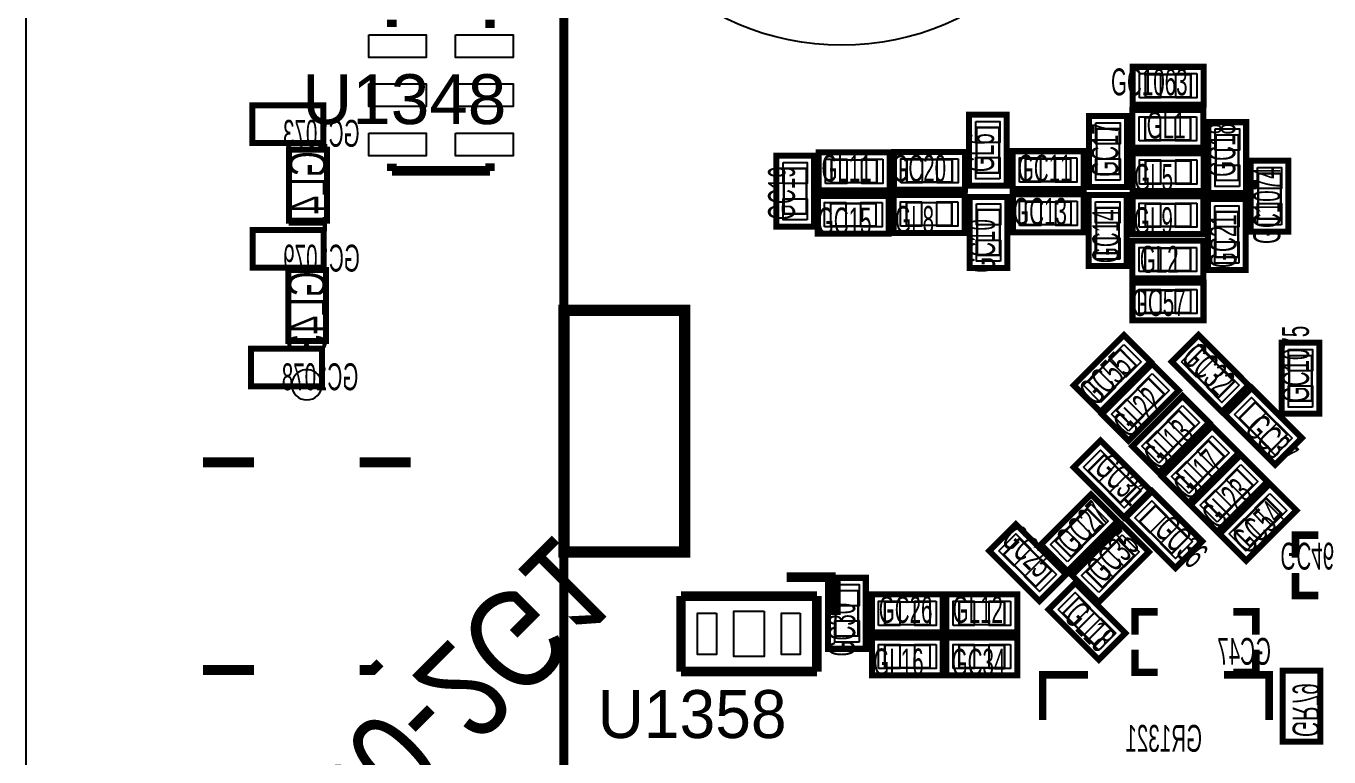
# Model space of a CAD drawing. Extents: x -3.1 to 73.5, y -0.1 to 42.
# Drawn here: x 0 to 17.25, y 7.68 to 17.35 of the extents above; entities that cross this region are included whole.
import ezdxf

# ---------------------------------------------------------------- set-up
doc = ezdxf.new("R2010")
doc.units = 0
for name, color, linetype in [('BG_OUTLINE', 7, 'CONTINUOUS'), ('PG_ASSEMBLY_TOP', 111, 'CONTINUOUS'), ('PG_SILKSCREEN_BOTTOM', 140, 'CONTINUOUS'), ('PG_SILKSCREEN_TOP', 254, 'CONTINUOUS'), ('PIN_TOP', 141, 'CONTINUOUS'), ('RD_SILKSCREEN_BOTTOM', 80, 'CONTINUOUS'), ('RD_SILKSCREEN_TOP', 230, 'CONTINUOUS')]:
    doc.layers.add(name, color=color, linetype=linetype)

msp = doc.modelspace()

# ---------------------------------------------------------------- linework, layer by layer
at = {"layer": 'BG_OUTLINE'}
msp.add_lwpolyline([(8.1534, 41.9989), (65.78854, 41.9989, -0.414214), (73.40854, 34.3789), (73.40854, 7.62, -0.414214), (65.78854, 0), (7.62, 0, -0.414214), (0, 7.62), (0, 34.3789, -0.414214), (7.62, 41.9989), (8.1534, 41.9989)], format="xyb", dxfattribs=at)
msp.add_lwpolyline([(8.1534, 41.9989), (65.78854, 41.9989, -0.414214), (73.40854, 34.3789), (73.40854, 7.62, -0.414214), (65.78854, 0), (7.62, 0, -0.414214), (0, 7.62), (0, 34.3789, -0.414214), (7.62, 41.9989)], format="xyb", close=True, dxfattribs=at)
msp.add_lwpolyline([(8.1534, 41.9989), (65.78854, 41.9989, -0.414214), (73.40854, 34.3789), (73.40854, 7.62, -0.414214), (65.78854, 0), (7.62, 0, -0.414214), (0, 7.62), (0, 34.3789, -0.414214), (7.62, 41.9989)], format="xyb", close=True, dxfattribs=at)
msp.add_lwpolyline([(8.1534, 41.9989), (65.78854, 41.9989, -0.414214), (73.40854, 34.3789), (73.40854, 7.62, -0.414214), (65.78854, 0), (7.62, 0, -0.414214), (0, 7.62), (0, 34.3789, -0.414214), (7.62, 41.9989)], format="xyb", close=True, dxfattribs=at)
at = {"layer": 'PG_ASSEMBLY_TOP'}
for points, const_width in [([(14.825701, 16.413328), (15.425699, 16.413328), (15.425699, 16.713352), (14.825701, 16.713352), (14.825701, 16.413328)], 0.029997), ([(15.420619, 16.141852), (14.820621, 16.141852), (14.820621, 15.841828), (15.420619, 15.841828), (15.420619, 16.141852)], 0.029997), ([(12.887909, 15.411374), (12.887909, 16.011373), (12.587884, 16.011373), (12.587884, 15.411374), (12.887909, 15.411374)], 0.029997), ([(14.178128, 15.993821), (14.178128, 15.393822), (14.478152, 15.393822), (14.478152, 15.993821), (14.178128, 15.993821)], 0.029997), ([(15.758008, 15.910839), (15.758008, 15.310841), (16.058032, 15.310841), (16.058032, 15.910839), (15.758008, 15.910839)], 0.029997), ([(10.668, 15.280081), (11.267999, 15.280081), (11.267999, 15.580106), (10.668, 15.580106), (10.668, 15.280081)], 0.029997), ([(12.265711, 15.585669), (11.665712, 15.585669), (11.665712, 15.285644), (12.265711, 15.285644), (12.265711, 15.585669)], 0.029997), ([(13.83444, 15.596921), (13.234441, 15.596921), (13.234441, 15.296896), (13.83444, 15.296896), (13.83444, 15.596921)], 0.029997), ([(14.825701, 15.270328), (15.425699, 15.270328), (15.425699, 15.570352), (14.825701, 15.570352), (14.825701, 15.270328)], 0.029997), ([(10.035616, 15.468041), (10.035616, 14.868042), (10.335641, 14.868042), (10.335641, 15.468041), (10.035616, 15.468041)], 0.029997), ([(16.316808, 15.402839), (16.316808, 14.802841), (16.616832, 14.802841), (16.616832, 15.402839), (16.316808, 15.402839)], 0.029997), ([(11.255578, 15.005279), (10.655579, 15.005279), (10.655579, 14.705254), (11.255578, 14.705254), (11.255578, 15.005279)], 0.029997), ([(11.660327, 14.715134), (12.260326, 14.715134), (12.260326, 15.015159), (11.660327, 15.015159), (11.660327, 14.715134)], 0.029997), ([(13.838072, 15.024202), (13.238074, 15.024202), (13.238074, 14.724177), (13.838072, 14.724177), (13.838072, 15.024202)], 0.029997), ([(14.823161, 14.698828), (15.423159, 14.698828), (15.423159, 14.998852), (14.823161, 14.998852), (14.823161, 14.698828)], 0.029997), ([(12.595758, 14.919782), (12.595758, 14.319783), (12.895783, 14.319783), (12.895783, 14.919782), (12.595758, 14.919782)], 0.029997), ([(14.174089, 14.946071), (14.174089, 14.346072), (14.474114, 14.346072), (14.474114, 14.946071), (14.174089, 14.946071)], 0.029997), ([(15.752928, 14.894839), (15.752928, 14.294841), (16.052952, 14.294841), (16.052952, 14.894839), (15.752928, 14.894839)], 0.029997), ([(15.422169, 14.412671), (14.82217, 14.412671), (14.82217, 14.112646), (15.422169, 14.112646), (15.422169, 14.412671)], 0.029997), ([(14.823161, 13.555828), (15.423159, 13.555828), (15.423159, 13.855852), (14.823161, 13.855852), (14.823161, 13.555828)], 0.029997), ([(14.277975, 12.435129), (14.702231, 12.859385), (14.490065, 13.071551), (14.065809, 12.647295), (14.277975, 12.435129)], 0.029997), ([(15.363749, 12.859385), (15.788005, 12.435129), (16.000171, 12.647295), (15.575915, 13.071551), (15.363749, 12.859385)], 0.029997), ([(16.728288, 12.989839), (16.728288, 12.389841), (17.028312, 12.389841), (17.028312, 12.989839), (16.728288, 12.989839)], 0.029997), ([(14.651355, 12.054129), (15.075611, 12.478385), (14.863445, 12.690551), (14.439189, 12.266295), (14.651355, 12.054129)], 0.029997), ([(15.05331, 11.628831), (15.477566, 12.053087), (15.2654, 12.265254), (14.841144, 11.840997), (15.05331, 11.628831)], 0.029997), ([(16.067329, 12.160885), (16.491585, 11.736629), (16.703751, 11.948795), (16.279495, 12.373051), (16.067329, 12.160885)], 0.029997), ([(15.446375, 11.228629), (15.870631, 11.652885), (15.658465, 11.865051), (15.234209, 11.440795), (15.446375, 11.228629)], 0.029997), ([(14.066571, 11.463198), (14.490827, 11.038942), (14.702993, 11.251108), (14.278737, 11.675364), (14.066571, 11.463198)], 0.029997), ([(15.824835, 10.847629), (16.249091, 11.271885), (16.036925, 11.484051), (15.612669, 11.059795), (15.824835, 10.847629)], 0.029997), ([(16.208375, 10.466629), (16.632631, 10.890885), (16.420465, 11.103051), (15.996209, 10.678795), (16.208375, 10.466629)], 0.029997), ([(14.054049, 10.961802), (13.629792, 10.537546), (13.841959, 10.325379), (14.266215, 10.749636), (14.054049, 10.961802)], 0.029997), ([(14.747392, 10.792587), (15.171649, 10.368331), (15.383815, 10.580497), (14.959559, 11.004753), (14.747392, 10.792587)], 0.029997), ([(12.945974, 10.355326), (13.37023, 9.93107), (13.582396, 10.143236), (13.15814, 10.567492), (12.945974, 10.355326)], 0.029997), ([(14.467002, 10.554614), (14.042746, 10.130358), (14.254912, 9.918192), (14.679168, 10.342448), (14.467002, 10.554614)], 0.029997), ([(8.673262, 9.806559), (10.473258, 9.806559)], 0.127), ([(8.673262, 8.806561), (8.673262, 9.806559)], 0.127), ([(10.473258, 9.806559), (10.473258, 8.806561)], 0.127), ([(11.021212, 9.278341), (11.021212, 9.878339), (10.721188, 9.878339), (10.721188, 9.278341), (11.021212, 9.278341)], 0.029997), ([(11.971299, 9.728352), (11.371301, 9.728352), (11.371301, 9.428328), (11.971299, 9.428328), (11.971299, 9.728352)], 0.029997), ([(12.356821, 9.428328), (12.956819, 9.428328), (12.956819, 9.728352), (12.356821, 9.728352), (12.356821, 9.428328)], 0.029997), ([(14.368958, 9.366047), (13.944702, 9.790303), (13.732535, 9.578137), (14.156792, 9.153881), (14.368958, 9.366047)], 0.029997), ([(11.371301, 8.856828), (11.971299, 8.856828), (11.971299, 9.156852), (11.371301, 9.156852), (11.371301, 8.856828)], 0.029997), ([(12.956819, 9.156852), (12.356821, 9.156852), (12.356821, 8.856828), (12.956819, 8.856828), (12.956819, 9.156852)], 0.029997), ([(10.473258, 8.806561), (8.673262, 8.806561)], 0.127)]:
    msp.add_lwpolyline(points, dxfattribs=dict(at, const_width=const_width))
at = {"layer": 'PG_SILKSCREEN_BOTTOM'}
for points, const_width in [([(57.303594, 37.249557), (7.123608, 37.249557), (7.123608, 3.969563), (57.563588, 3.969563), (57.563588, 8.909558), (60.5536, 8.909558), (60.5536, 32.439559), (57.303594, 32.439559), (57.303594, 37.249557)], 0.11999), ([(2.997098, 16.305352), (3.937102, 16.305352), (3.937102, 15.805328), (2.997098, 15.805328), (2.997098, 16.305352), (3.277108, 16.305352)], 0.08001), ([(2.997098, 16.215335), (2.997098, 16.305352), (3.087091, 16.305352)], 0.08001), ([(3.847109, 16.305352), (3.937102, 16.305352), (3.937102, 16.215335)], 0.08001), ([(3.087091, 15.805328), (2.997098, 15.805328), (2.997098, 15.895345)], 0.08001), ([(3.937102, 15.895345), (3.937102, 15.805328), (3.847109, 15.805328)], 0.08001), ([(3.483839, 14.775612), (3.483839, 15.71559), (3.983863, 15.71559), (3.983863, 14.775612), (3.483839, 14.775612), (3.483839, 15.055621)], 0.08001), ([(3.483839, 15.625623), (3.483839, 15.71559), (3.573856, 15.71559)], 0.08001), ([(3.893845, 15.71559), (3.983863, 15.71559), (3.983863, 15.625623)], 0.08001), ([(3.573856, 14.775612), (3.483839, 14.775612), (3.483839, 14.865604)], 0.08001), ([(3.983863, 14.865604), (3.983863, 14.775612), (3.893845, 14.775612)], 0.08001), ([(3.000096, 14.653158), (3.940099, 14.653158), (3.940099, 14.153134), (3.000096, 14.153134), (3.000096, 14.653158), (3.280105, 14.653158)], 0.08001), ([(3.000096, 14.563141), (3.000096, 14.653158), (3.090088, 14.653158)], 0.08001), ([(3.850107, 14.653158), (3.940099, 14.653158), (3.940099, 14.563141)], 0.08001), ([(3.090088, 14.153134), (3.000096, 14.153134), (3.000096, 14.243152)], 0.08001), ([(3.473399, 13.185419), (3.473399, 14.125423), (3.973424, 14.125423), (3.973424, 13.185419), (3.473399, 13.185419), (3.473399, 13.465429)], 0.08001), ([(3.473399, 14.03543), (3.473399, 14.125423), (3.563417, 14.125423)], 0.08001), ([(3.940099, 14.243152), (3.940099, 14.153134), (3.850107, 14.153134)], 0.08001), ([(3.883406, 14.125423), (3.973424, 14.125423), (3.973424, 14.03543)], 0.08001), ([(8.722258, 13.491337), (8.722258, 10.391343), (7.122262, 10.391343), (7.122262, 13.591337), (8.722258, 13.591337), (8.722258, 13.491337)], 0.150012), ([(3.563417, 13.185419), (3.473399, 13.185419), (3.473399, 13.275412)], 0.08001), ([(3.973424, 13.275412), (3.973424, 13.185419), (3.883406, 13.185419)], 0.08001), ([(2.980309, 13.082321), (3.920312, 13.082321), (3.920312, 12.582296), (2.980309, 12.582296), (2.980309, 13.082321), (3.260319, 13.082321)], 0.08001), ([(2.980309, 12.992303), (2.980309, 13.082321), (3.070301, 13.082321)], 0.08001), ([(3.83032, 13.082321), (3.920312, 13.082321), (3.920312, 12.992303)], 0.08001), ([(3.070301, 12.582296), (2.980309, 12.582296), (2.980309, 12.672314)], 0.08001), ([(3.920312, 12.672314), (3.920312, 12.582296), (3.83032, 12.582296)], 0.08001), ([(3.018561, 11.578082), (2.343658, 11.578082)], 0.129997), ([(5.093462, 11.578082), (4.418559, 11.578082)], 0.129997), ([(16.812362, 10.31334), (16.812362, 10.613339), (17.112361, 10.613339)], 0.1), ([(17.112361, 9.813341), (16.812362, 9.813341), (16.812362, 10.11334)], 0.1), ([(14.986381, 9.597339), (14.686382, 9.597339), (14.686382, 9.29734)], 0.1), ([(15.986379, 9.597339), (16.286378, 9.597339), (16.286378, 9.29734)], 0.1), ([(14.686382, 9.09734), (14.686382, 8.797341), (14.986381, 8.797341)], 0.1), ([(16.286378, 9.09734), (16.286378, 8.797341), (15.986379, 8.797341)], 0.1), ([(4.418559, 8.828278), (4.593565, 8.828278), (4.688561, 8.923274)], 0.129997), ([(2.343658, 8.828278), (3.018561, 8.828278)], 0.129997), ([(14.063142, 8.763838), (13.463143, 8.763838), (13.463143, 8.163839)], 0.1), ([(15.863138, 8.763838), (16.463137, 8.763838), (16.463137, 8.163839)], 0.1), ([(16.641547, 7.877632), (16.641547, 8.817635), (17.141571, 8.817635), (17.141571, 7.877632), (16.641547, 7.877632), (16.641547, 8.157642)], 0.08001), ([(16.641547, 8.727643), (16.641547, 8.817635), (16.731564, 8.817635)], 0.08001), ([(17.051553, 8.817635), (17.141571, 8.817635), (17.141571, 8.727643)], 0.08001), ([(16.731564, 7.877632), (16.641547, 7.877632), (16.641547, 7.967624)], 0.08001), ([(17.141571, 7.967624), (17.141571, 7.877632), (17.051553, 7.877632)], 0.08001)]:
    msp.add_lwpolyline(points, dxfattribs=dict(at, const_width=const_width))
msp.add_lwpolyline([(3.918458, 12.603175, 1), (3.518662, 12.603185, 1)], format="xyb", close=True, dxfattribs=at)
at = {"layer": 'PG_SILKSCREEN_TOP'}
for points, const_width in [([(4.84411, 17.436338), (4.84411, 17.342739)], 0.127), ([(6.144031, 17.325721), (6.144031, 17.436338)], 0.127), ([(15.595702, 16.813352), (14.655698, 16.813352), (14.655698, 16.313328), (15.595702, 16.313328), (15.595702, 16.813352), (15.315692, 16.813352)], 0.08001), ([(14.745691, 16.813352), (14.655698, 16.813352), (14.655698, 16.723335)], 0.08001), ([(15.595702, 16.723335), (15.595702, 16.813352), (15.505709, 16.813352)], 0.08001), ([(14.655698, 16.403345), (14.655698, 16.313328), (14.745691, 16.313328)], 0.08001), ([(15.505709, 16.313328), (15.595702, 16.313328), (15.595702, 16.403345)], 0.08001), ([(12.487885, 16.181375), (12.487885, 15.241372), (12.987909, 15.241372), (12.987909, 16.181375), (12.487885, 16.181375), (12.487885, 15.901365)], 0.08001), ([(12.577902, 16.181375), (12.487885, 16.181375), (12.487885, 16.091383)], 0.08001), ([(12.987909, 16.091383), (12.987909, 16.181375), (12.897891, 16.181375)], 0.08001), ([(14.650618, 15.741828), (15.590622, 15.741828), (15.590622, 16.241852), (14.650618, 16.241852), (14.650618, 15.741828), (14.930628, 15.741828)], 0.08001), ([(14.740611, 16.241852), (14.650618, 16.241852), (14.650618, 16.151835)], 0.08001), ([(15.590622, 16.151835), (15.590622, 16.241852), (15.500629, 16.241852)], 0.08001), ([(14.578152, 15.22382), (14.578152, 16.163823), (14.078128, 16.163823), (14.078128, 15.22382), (14.578152, 15.22382), (14.578152, 15.50383)], 0.08001), ([(14.168145, 16.163823), (14.078128, 16.163823), (14.078128, 16.073831)], 0.08001), ([(14.578152, 16.073831), (14.578152, 16.163823), (14.488135, 16.163823)], 0.08001), ([(16.158032, 15.140838), (16.158032, 16.080842), (15.658008, 16.080842), (15.658008, 15.140838), (16.158032, 15.140838), (16.158032, 15.420848)], 0.08001), ([(15.748025, 16.080842), (15.658008, 16.080842), (15.658008, 15.990849)], 0.08001), ([(16.158032, 15.990849), (16.158032, 16.080842), (16.068015, 16.080842)], 0.08001), ([(11.438001, 15.680106), (10.497998, 15.680106), (10.497998, 15.180081), (11.438001, 15.180081), (11.438001, 15.680106), (11.157991, 15.680106)], 0.08001), ([(10.58799, 15.680106), (10.497998, 15.680106), (10.497998, 15.590088)], 0.08001), ([(11.438001, 15.590088), (11.438001, 15.680106), (11.348009, 15.680106)], 0.08001), ([(11.49571, 15.185644), (12.435713, 15.185644), (12.435713, 15.685668), (11.49571, 15.685668), (11.49571, 15.185644), (11.775719, 15.185644)], 0.08001), ([(11.585702, 15.685668), (11.49571, 15.685668), (11.49571, 15.595651)], 0.08001), ([(12.435713, 15.595651), (12.435713, 15.685668), (12.345721, 15.685668)], 0.08001), ([(13.064439, 15.196896), (14.004442, 15.196896), (14.004442, 15.696921), (13.064439, 15.696921), (13.064439, 15.196896), (13.344449, 15.196896)], 0.08001), ([(13.154431, 15.696921), (13.064439, 15.696921), (13.064439, 15.606903)], 0.08001), ([(14.004442, 15.606903), (14.004442, 15.696921), (13.91445, 15.696921)], 0.08001), ([(14.650618, 15.831845), (14.650618, 15.741828), (14.740611, 15.741828)], 0.08001), ([(15.595702, 15.670352), (14.655698, 15.670352), (14.655698, 15.170328), (15.595702, 15.170328), (15.595702, 15.670352), (15.315692, 15.670352)], 0.08001), ([(14.745691, 15.670352), (14.655698, 15.670352), (14.655698, 15.580335)], 0.08001), ([(15.500629, 15.741828), (15.590622, 15.741828), (15.590622, 15.831845)], 0.08001), ([(15.595702, 15.580335), (15.595702, 15.670352), (15.505709, 15.670352)], 0.08001), ([(4.84411, 15.436342), (4.84411, 15.531135)], 0.127), ([(6.144031, 15.534538), (6.144031, 15.436342)], 0.127), ([(10.435641, 14.69804), (10.435641, 15.638043), (9.935616, 15.638043), (9.935616, 14.69804), (10.435641, 14.69804), (10.435641, 14.97805)], 0.08001), ([(10.025634, 15.638043), (9.935616, 15.638043), (9.935616, 15.548051)], 0.08001), ([(10.435641, 15.548051), (10.435641, 15.638043), (10.345623, 15.638043)], 0.08001), ([(16.716832, 14.632838), (16.716832, 15.572842), (16.216808, 15.572842), (16.216808, 14.632838), (16.716832, 14.632838), (16.716832, 14.912848)], 0.08001), ([(16.306825, 15.572842), (16.216808, 15.572842), (16.216808, 15.482849)], 0.08001), ([(16.716832, 15.482849), (16.716832, 15.572842), (16.626815, 15.572842)], 0.08001), ([(6.144031, 15.436342), (4.84411, 15.436342)], 0.127), ([(12.487885, 15.331364), (12.487885, 15.241372), (12.577902, 15.241372)], 0.08001), ([(12.897891, 15.241372), (12.987909, 15.241372), (12.987909, 15.331364)], 0.08001), ([(10.497998, 15.270099), (10.497998, 15.180081), (10.58799, 15.180081)], 0.08001), ([(11.348009, 15.180081), (11.438001, 15.180081), (11.438001, 15.270099)], 0.08001), ([(11.49571, 15.275662), (11.49571, 15.185644), (11.585702, 15.185644)], 0.08001), ([(12.345721, 15.185644), (12.435713, 15.185644), (12.435713, 15.275662)], 0.08001), ([(13.064439, 15.286914), (13.064439, 15.196896), (13.154431, 15.196896)], 0.08001), ([(13.91445, 15.196896), (14.004442, 15.196896), (14.004442, 15.286914)], 0.08001), ([(14.078128, 15.313812), (14.078128, 15.22382), (14.168145, 15.22382)], 0.08001), ([(14.488135, 15.22382), (14.578152, 15.22382), (14.578152, 15.313812)], 0.08001), ([(14.655698, 15.260345), (14.655698, 15.170328), (14.745691, 15.170328)], 0.08001), ([(15.505709, 15.170328), (15.595702, 15.170328), (15.595702, 15.260345)], 0.08001), ([(15.658008, 15.230831), (15.658008, 15.140838), (15.748025, 15.140838)], 0.08001), ([(16.068015, 15.140838), (16.158032, 15.140838), (16.158032, 15.230831)], 0.08001), ([(10.485577, 14.605254), (11.42558, 14.605254), (11.42558, 15.105278), (10.485577, 15.105278), (10.485577, 14.605254), (10.765587, 14.605254)], 0.08001), ([(10.575569, 15.105278), (10.485577, 15.105278), (10.485577, 15.015261)], 0.08001), ([(11.42558, 15.015261), (11.42558, 15.105278), (11.335588, 15.105278)], 0.08001), ([(12.430328, 15.115159), (11.490325, 15.115159), (11.490325, 14.615135), (12.430328, 14.615135), (12.430328, 15.115159), (12.150319, 15.115159)], 0.08001), ([(11.580317, 15.115159), (11.490325, 15.115159), (11.490325, 15.025141)], 0.08001), ([(12.430328, 15.025141), (12.430328, 15.115159), (12.340336, 15.115159)], 0.08001), ([(12.995783, 14.149781), (12.995783, 15.089784), (12.495759, 15.089784), (12.495759, 14.149781), (12.995783, 14.149781), (12.995783, 14.429791)], 0.08001), ([(12.585776, 15.089784), (12.495759, 15.089784), (12.495759, 14.999792)], 0.08001), ([(12.995783, 14.999792), (12.995783, 15.089784), (12.905765, 15.089784)], 0.08001), ([(13.068071, 14.624177), (14.008075, 14.624177), (14.008075, 15.124201), (13.068071, 15.124201), (13.068071, 14.624177), (13.348081, 14.624177)], 0.08001), ([(13.158064, 15.124201), (13.068071, 15.124201), (13.068071, 15.034184)], 0.08001), ([(14.008075, 15.034184), (14.008075, 15.124201), (13.918082, 15.124201)], 0.08001), ([(14.574114, 14.17607), (14.574114, 15.116073), (14.074089, 15.116073), (14.074089, 14.17607), (14.574114, 14.17607), (14.574114, 14.45608)], 0.08001), ([(14.164107, 15.116073), (14.074089, 15.116073), (14.074089, 15.026081)], 0.08001), ([(14.574114, 15.026081), (14.574114, 15.116073), (14.484096, 15.116073)], 0.08001), ([(15.593162, 15.098852), (14.653158, 15.098852), (14.653158, 14.598828), (15.593162, 14.598828), (15.593162, 15.098852), (15.313152, 15.098852)], 0.08001), ([(14.743151, 15.098852), (14.653158, 15.098852), (14.653158, 15.008835)], 0.08001), ([(15.593162, 15.008835), (15.593162, 15.098852), (15.503169, 15.098852)], 0.08001), ([(16.152952, 14.124838), (16.152952, 15.064842), (15.652928, 15.064842), (15.652928, 14.124838), (16.152952, 14.124838), (16.152952, 14.404848)], 0.08001), ([(15.742945, 15.064842), (15.652928, 15.064842), (15.652928, 14.974849)], 0.08001), ([(16.152952, 14.974849), (16.152952, 15.064842), (16.062935, 15.064842)], 0.08001), ([(9.935616, 14.788032), (9.935616, 14.69804), (10.025634, 14.69804)], 0.08001), ([(10.345623, 14.69804), (10.435641, 14.69804), (10.435641, 14.788032)], 0.08001), ([(10.485577, 14.695272), (10.485577, 14.605254), (10.575569, 14.605254)], 0.08001), ([(11.335588, 14.605254), (11.42558, 14.605254), (11.42558, 14.695272)], 0.08001), ([(11.490325, 14.705152), (11.490325, 14.615135), (11.580317, 14.615135)], 0.08001), ([(12.340336, 14.615135), (12.430328, 14.615135), (12.430328, 14.705152)], 0.08001), ([(13.068071, 14.714195), (13.068071, 14.624177), (13.158064, 14.624177)], 0.08001), ([(13.918082, 14.624177), (14.008075, 14.624177), (14.008075, 14.714195)], 0.08001), ([(14.653158, 14.688845), (14.653158, 14.598828), (14.743151, 14.598828)], 0.08001), ([(15.503169, 14.598828), (15.593162, 14.598828), (15.593162, 14.688845)], 0.08001), ([(16.216808, 14.722831), (16.216808, 14.632838), (16.306825, 14.632838)], 0.08001), ([(16.626815, 14.632838), (16.716832, 14.632838), (16.716832, 14.722831)], 0.08001), ([(14.652168, 14.012647), (15.592171, 14.012647), (15.592171, 14.512671), (14.652168, 14.512671), (14.652168, 14.012647), (14.932177, 14.012647)], 0.08001), ([(14.74216, 14.512671), (14.652168, 14.512671), (14.652168, 14.422653)], 0.08001), ([(15.592171, 14.422653), (15.592171, 14.512671), (15.502179, 14.512671)], 0.08001), ([(12.495759, 14.239773), (12.495759, 14.149781), (12.585776, 14.149781)], 0.08001), ([(12.905765, 14.149781), (12.995783, 14.149781), (12.995783, 14.239773)], 0.08001), ([(14.074089, 14.266062), (14.074089, 14.17607), (14.164107, 14.17607)], 0.08001), ([(14.484096, 14.17607), (14.574114, 14.17607), (14.574114, 14.266062)], 0.08001), ([(15.652928, 14.214831), (15.652928, 14.124838), (15.742945, 14.124838)], 0.08001), ([(16.062935, 14.124838), (16.152952, 14.124838), (16.152952, 14.214831)], 0.08001), ([(14.652168, 14.102664), (14.652168, 14.012647), (14.74216, 14.012647)], 0.08001), ([(15.593162, 13.955852), (14.653158, 13.955852), (14.653158, 13.455828), (15.593162, 13.455828), (15.593162, 13.955852), (15.313152, 13.955852)], 0.08001), ([(14.743151, 13.955852), (14.653158, 13.955852), (14.653158, 13.865835)], 0.08001), ([(15.502179, 14.012647), (15.592171, 14.012647), (15.592171, 14.102664)], 0.08001), ([(15.593162, 13.865835), (15.593162, 13.955852), (15.503169, 13.955852)], 0.08001), ([(14.653158, 13.545845), (14.653158, 13.455828), (14.743151, 13.455828)], 0.08001), ([(15.503169, 13.455828), (15.593162, 13.455828), (15.593162, 13.545845)], 0.08001), ([(14.53957, 13.262458), (13.874902, 12.59779), (14.22847, 12.244222), (14.893138, 12.90889), (14.53957, 13.262458), (14.341577, 13.064465)], 0.08001), ([(14.603222, 13.198805), (14.53957, 13.262458), (14.475943, 13.198831)], 0.08001), ([(16.191078, 12.59779), (15.52641, 13.262458), (15.172842, 12.90889), (15.83751, 12.244222), (16.191078, 12.59779), (15.993085, 12.795783)], 0.08001), ([(15.590037, 13.198831), (15.52641, 13.262458), (15.462758, 13.198805)], 0.08001), ([(17.128312, 12.219838), (17.128312, 13.159842), (16.628288, 13.159842), (16.628288, 12.219838), (17.128312, 12.219838), (17.128312, 12.499848)], 0.08001), ([(16.718305, 13.159842), (16.628288, 13.159842), (16.628288, 13.069849)], 0.08001), ([(17.128312, 13.069849), (17.128312, 13.159842), (17.038295, 13.159842)], 0.08001), ([(14.829511, 12.845263), (14.893138, 12.90889), (14.829485, 12.972542)], 0.08001), ([(15.236495, 12.972542), (15.172842, 12.90889), (15.236469, 12.845263)], 0.08001), ([(14.91295, 12.881458), (14.248282, 12.21679), (14.60185, 11.863222), (15.266518, 12.52789), (14.91295, 12.881458), (14.714957, 12.683465)], 0.08001), ([(14.976602, 12.817805), (14.91295, 12.881458), (14.849323, 12.817831)], 0.08001), ([(13.938529, 12.661417), (13.874902, 12.59779), (13.938555, 12.534138)], 0.08001), ([(15.202891, 12.464263), (15.266518, 12.52789), (15.202865, 12.591542)], 0.08001), ([(16.894658, 11.89929), (16.22999, 12.563958), (15.876422, 12.21039), (16.54109, 11.545722), (16.894658, 11.89929), (16.696665, 12.097283)], 0.08001), ([(16.127425, 12.534138), (16.191078, 12.59779), (16.127451, 12.661417)], 0.08001), ([(16.293617, 12.500331), (16.22999, 12.563958), (16.166338, 12.500305)], 0.08001), ([(15.314905, 12.45616), (14.650237, 11.791493), (15.003805, 11.437925), (15.668473, 12.102592), (15.314905, 12.45616), (15.116912, 12.258167)], 0.08001), ([(15.378557, 12.392508), (15.314905, 12.45616), (15.251278, 12.392533)], 0.08001), ([(14.164818, 12.307875), (14.22847, 12.244222), (14.292097, 12.307849)], 0.08001), ([(14.311909, 12.280417), (14.248282, 12.21679), (14.311935, 12.153138)], 0.08001), ([(15.773883, 12.307849), (15.83751, 12.244222), (15.901162, 12.307875)], 0.08001), ([(15.940075, 12.274042), (15.876422, 12.21039), (15.940049, 12.146763)], 0.08001), ([(16.628288, 12.309831), (16.628288, 12.219838), (16.718305, 12.219838)], 0.08001), ([(17.038295, 12.219838), (17.128312, 12.219838), (17.128312, 12.309831)], 0.08001), ([(15.70797, 12.055958), (15.043302, 11.39129), (15.39687, 11.037722), (16.061538, 11.70239), (15.70797, 12.055958), (15.509977, 11.857965)], 0.08001), ([(15.604846, 12.038965), (15.668473, 12.102592), (15.60482, 12.166244)], 0.08001), ([(15.771622, 11.992305), (15.70797, 12.055958), (15.644343, 11.992331)], 0.08001), ([(14.8939, 11.201603), (14.229232, 11.86627), (13.875664, 11.512702), (14.540332, 10.848035), (14.8939, 11.201603), (14.695907, 11.399596)], 0.08001), ([(14.292859, 11.802643), (14.229232, 11.86627), (14.16558, 11.802618)], 0.08001), ([(14.538198, 11.926875), (14.60185, 11.863222), (14.665477, 11.926849)], 0.08001), ([(16.831005, 11.835638), (16.894658, 11.89929), (16.831031, 11.962917)], 0.08001), ([(14.713864, 11.85512), (14.650237, 11.791493), (14.71389, 11.72784)], 0.08001), ([(15.997911, 11.638763), (16.061538, 11.70239), (15.997885, 11.766042)], 0.08001), ([(13.939317, 11.576355), (13.875664, 11.512702), (13.939291, 11.449075)], 0.08001), ([(16.08643, 11.674958), (15.421762, 11.01029), (15.77533, 10.656722), (16.439998, 11.32139), (16.08643, 11.674958), (15.888437, 11.476965)], 0.08001), ([(16.150082, 11.611305), (16.08643, 11.674958), (16.022803, 11.611331)], 0.08001), ([(16.477463, 11.609349), (16.54109, 11.545722), (16.604742, 11.609375)], 0.08001), ([(14.940153, 11.501577), (15.003805, 11.437925), (15.067432, 11.501552)], 0.08001), ([(15.106929, 11.454917), (15.043302, 11.39129), (15.106955, 11.327638)], 0.08001), ([(16.376371, 11.257763), (16.439998, 11.32139), (16.376345, 11.385042)], 0.08001), ([(15.574721, 10.530992), (14.910054, 11.19566), (14.556486, 10.842092), (15.221153, 10.177424), (15.574721, 10.530992), (15.376728, 10.728985)], 0.08001), ([(14.830247, 11.137951), (14.8939, 11.201603), (14.830273, 11.26523)], 0.08001), ([(14.973681, 11.132033), (14.910054, 11.19566), (14.846402, 11.132007)], 0.08001), ([(16.46997, 11.293958), (15.805302, 10.62929), (16.15887, 10.275722), (16.823538, 10.94039), (16.46997, 11.293958), (16.271977, 11.095965)], 0.08001), ([(16.533622, 11.230305), (16.46997, 11.293958), (16.406343, 11.230331)], 0.08001), ([(13.792454, 10.134473), (14.457121, 10.79914), (14.103553, 11.152708), (13.438886, 10.488041), (13.792454, 10.134473), (13.990447, 10.332466)], 0.08001), ([(14.167206, 11.089056), (14.103553, 11.152708), (14.039926, 11.089081)], 0.08001), ([(15.333218, 11.101375), (15.39687, 11.037722), (15.460497, 11.101349)], 0.08001), ([(15.485389, 11.073917), (15.421762, 11.01029), (15.485415, 10.946638)], 0.08001), ([(16.759911, 10.876763), (16.823538, 10.94039), (16.759885, 11.004042)], 0.08001), ([(14.393494, 10.735513), (14.457121, 10.79914), (14.393469, 10.862793)], 0.08001), ([(14.476705, 10.911662), (14.540332, 10.848035), (14.603984, 10.911688)], 0.08001), ([(14.620138, 10.905744), (14.556486, 10.842092), (14.620113, 10.778465)], 0.08001), ([(13.773302, 10.093731), (13.108635, 10.758399), (12.755067, 10.404831), (13.419734, 9.740163), (13.773302, 10.093731), (13.575309, 10.291724)], 0.08001), ([(13.172262, 10.694772), (13.108635, 10.758399), (13.044983, 10.694746)], 0.08001), ([(14.205407, 9.727286), (14.870074, 10.391953), (14.516506, 10.745521), (13.851839, 10.080854), (14.205407, 9.727286), (14.4034, 9.925279)], 0.08001), ([(14.580159, 10.681868), (14.516506, 10.745521), (14.452879, 10.681894)], 0.08001), ([(15.711678, 10.720375), (15.77533, 10.656722), (15.838957, 10.720349)], 0.08001), ([(15.868929, 10.692917), (15.805302, 10.62929), (15.868955, 10.565638)], 0.08001), ([(13.502513, 10.551668), (13.438886, 10.488041), (13.502538, 10.424389)], 0.08001), ([(15.511069, 10.46734), (15.574721, 10.530992), (15.511094, 10.594619)], 0.08001), ([(12.81872, 10.468483), (12.755067, 10.404831), (12.818694, 10.341204)], 0.08001), ([(14.806447, 10.328326), (14.870074, 10.391953), (14.806422, 10.455605)], 0.08001), ([(16.095218, 10.339375), (16.15887, 10.275722), (16.222497, 10.339349)], 0.08001), ([(13.70965, 10.030079), (13.773302, 10.093731), (13.709675, 10.157358)], 0.08001), ([(13.728802, 10.198125), (13.792454, 10.134473), (13.856081, 10.1981)], 0.08001), ([(13.915466, 10.144481), (13.851839, 10.080854), (13.915492, 10.017201)], 0.08001), ([(15.157526, 10.241051), (15.221153, 10.177424), (15.284806, 10.241077)], 0.08001), ([(10.073259, 10.056571), (10.72327, 10.056571)], 0.127), ([(10.621188, 10.048342), (10.621188, 9.108338), (11.121212, 9.108338), (11.121212, 10.048342), (10.621188, 10.048342), (10.621188, 9.768332)], 0.08001), ([(10.711205, 10.048342), (10.621188, 10.048342), (10.621188, 9.958349)], 0.08001), ([(10.72327, 10.056571), (10.72327, 9.556572)], 0.127), ([(11.121212, 9.958349), (11.121212, 10.048342), (11.031195, 10.048342)], 0.08001), ([(13.541629, 9.627641), (14.206296, 8.962974), (14.559864, 9.316542), (13.895197, 9.981209), (13.541629, 9.627641), (13.739622, 9.429648)], 0.08001), ([(13.958824, 9.917582), (13.895197, 9.981209), (13.831545, 9.917557)], 0.08001), ([(8.673262, 9.806559), (10.473258, 9.806559)], 0.127), ([(8.673262, 8.806561), (8.673262, 9.806559)], 0.127), ([(10.473258, 9.806559), (10.473258, 8.806561)], 0.127), ([(11.201298, 9.328328), (12.141302, 9.328328), (12.141302, 9.828352), (11.201298, 9.828352), (11.201298, 9.328328), (11.481308, 9.328328)], 0.08001), ([(11.291291, 9.828352), (11.201298, 9.828352), (11.201298, 9.738335)], 0.08001), ([(12.141302, 9.738335), (12.141302, 9.828352), (12.051309, 9.828352)], 0.08001), ([(13.126822, 9.828352), (12.186818, 9.828352), (12.186818, 9.328328), (13.126822, 9.328328), (13.126822, 9.828352), (12.846812, 9.828352)], 0.08001), ([(12.276811, 9.828352), (12.186818, 9.828352), (12.186818, 9.738335)], 0.08001), ([(13.126822, 9.738335), (13.126822, 9.828352), (13.036829, 9.828352)], 0.08001), ([(13.356107, 9.80379), (13.419734, 9.740163), (13.483387, 9.803816)], 0.08001), ([(13.605281, 9.691294), (13.541629, 9.627641), (13.605256, 9.564014)], 0.08001), ([(14.141755, 9.790938), (14.205407, 9.727286), (14.269034, 9.790913)], 0.08001), ([(11.201298, 9.418345), (11.201298, 9.328328), (11.291291, 9.328328)], 0.08001), ([(12.051309, 9.328328), (12.141302, 9.328328), (12.141302, 9.418345)], 0.08001), ([(12.186818, 9.418345), (12.186818, 9.328328), (12.276811, 9.328328)], 0.08001), ([(13.036829, 9.328328), (13.126822, 9.328328), (13.126822, 9.418345)], 0.08001), ([(14.496212, 9.25289), (14.559864, 9.316542), (14.496237, 9.380169)], 0.08001), ([(10.621188, 9.198331), (10.621188, 9.108338), (10.711205, 9.108338)], 0.08001), ([(11.031195, 9.108338), (11.121212, 9.108338), (11.121212, 9.198331)], 0.08001), ([(12.141302, 9.256852), (11.201298, 9.256852), (11.201298, 8.756828), (12.141302, 8.756828), (12.141302, 9.256852), (11.861292, 9.256852)], 0.08001), ([(11.291291, 9.256852), (11.201298, 9.256852), (11.201298, 9.166835)], 0.08001), ([(12.141302, 9.166835), (12.141302, 9.256852), (12.051309, 9.256852)], 0.08001), ([(12.186818, 8.756828), (13.126822, 8.756828), (13.126822, 9.256852), (12.186818, 9.256852), (12.186818, 8.756828), (12.466828, 8.756828)], 0.08001), ([(12.276811, 9.256852), (12.186818, 9.256852), (12.186818, 9.166835)], 0.08001), ([(13.126822, 9.166835), (13.126822, 9.256852), (13.036829, 9.256852)], 0.08001), ([(14.142669, 9.026601), (14.206296, 8.962974), (14.269949, 9.026627)], 0.08001), ([(10.473258, 8.806561), (8.673262, 8.806561)], 0.127), ([(11.201298, 8.846845), (11.201298, 8.756828), (11.291291, 8.756828)], 0.08001), ([(12.051309, 8.756828), (12.141302, 8.756828), (12.141302, 8.846845)], 0.08001), ([(12.186818, 8.846845), (12.186818, 8.756828), (12.276811, 8.756828)], 0.08001), ([(13.036829, 8.756828), (13.126822, 8.756828), (13.126822, 8.846845)], 0.08001)]:
    msp.add_lwpolyline(points, dxfattribs=dict(at, const_width=const_width))
at = {"layer": 'PIN_TOP'}
for points in [[(4.538015, 17.236351), (5.300015, 17.236351), (5.300015, 16.936352), (4.538015, 16.936352)], [(5.688025, 17.236351), (6.450025, 17.236351), (6.450025, 16.936352), (5.688025, 16.936352)], [(4.538015, 16.58634), (5.300015, 16.58634), (5.300015, 16.28634), (4.538015, 16.28634)], [(5.688025, 16.58634), (6.450025, 16.58634), (6.450025, 16.28634), (5.688025, 16.28634)], [(14.745691, 16.403345), (14.745691, 16.723335), (15.0257, 16.723335), (15.0257, 16.403345)], [(15.505709, 16.723335), (15.505709, 16.403345), (15.2257, 16.403345), (15.2257, 16.723335)], [(12.577902, 16.091383), (12.897891, 16.091383), (12.897891, 15.811373), (12.577902, 15.811373)], [(14.168145, 16.073831), (14.488135, 16.073831), (14.488135, 15.793822), (14.168145, 15.793822)], [(14.740611, 15.831845), (14.740611, 16.151835), (15.02062, 16.151835), (15.02062, 15.831845)], [(15.500629, 16.151835), (15.500629, 15.831845), (15.22062, 15.831845), (15.22062, 16.151835)], [(4.538015, 15.936328), (5.300015, 15.936328), (5.300015, 15.636329), (4.538015, 15.636329)], [(5.688025, 15.936328), (6.450025, 15.936328), (6.450025, 15.636329), (5.688025, 15.636329)], [(15.748025, 15.990849), (16.068015, 15.990849), (16.068015, 15.71084), (15.748025, 15.71084)], [(10.025634, 15.548051), (10.345623, 15.548051), (10.345623, 15.268042), (10.025634, 15.268042)], [(10.58799, 15.270099), (10.58799, 15.590088), (10.868, 15.590088), (10.868, 15.270099)], [(11.348009, 15.590088), (11.348009, 15.270099), (11.067999, 15.270099), (11.067999, 15.590088)], [(11.585702, 15.275662), (11.585702, 15.595651), (11.865712, 15.595651), (11.865712, 15.275662)], [(12.345721, 15.595651), (12.345721, 15.275662), (12.065711, 15.275662), (12.065711, 15.595651)], [(12.897891, 15.331364), (12.577902, 15.331364), (12.577902, 15.611373), (12.897891, 15.611373)], [(13.154431, 15.286914), (13.154431, 15.606903), (13.434441, 15.606903), (13.434441, 15.286914)], [(13.91445, 15.606903), (13.91445, 15.286914), (13.634441, 15.286914), (13.634441, 15.606903)], [(14.488135, 15.313812), (14.168145, 15.313812), (14.168145, 15.593822), (14.488135, 15.593822)], [(14.745691, 15.260345), (14.745691, 15.580335), (15.0257, 15.580335), (15.0257, 15.260345)], [(15.505709, 15.580335), (15.505709, 15.260345), (15.2257, 15.260345), (15.2257, 15.580335)], [(16.068015, 15.230831), (15.748025, 15.230831), (15.748025, 15.51084), (16.068015, 15.51084)], [(16.306825, 15.482849), (16.626815, 15.482849), (16.626815, 15.20284), (16.306825, 15.20284)], [(10.345623, 14.788032), (10.025634, 14.788032), (10.025634, 15.068042), (10.345623, 15.068042)], [(10.575569, 14.695272), (10.575569, 15.015261), (10.855579, 15.015261), (10.855579, 14.695272)], [(11.335588, 15.015261), (11.335588, 14.695272), (11.055579, 14.695272), (11.055579, 15.015261)], [(11.580317, 14.705152), (11.580317, 15.025141), (11.860327, 15.025141), (11.860327, 14.705152)], [(12.340336, 15.025141), (12.340336, 14.705152), (12.060326, 14.705152), (12.060326, 15.025141)], [(13.158064, 14.714195), (13.158064, 15.034184), (13.438073, 15.034184), (13.438073, 14.714195)], [(13.918082, 15.034184), (13.918082, 14.714195), (13.638073, 14.714195), (13.638073, 15.034184)], [(14.164107, 15.026081), (14.484096, 15.026081), (14.484096, 14.746072), (14.164107, 14.746072)], [(12.585776, 14.999792), (12.905765, 14.999792), (12.905765, 14.719783), (12.585776, 14.719783)], [(14.743151, 14.688845), (14.743151, 15.008835), (15.02316, 15.008835), (15.02316, 14.688845)], [(15.503169, 15.008835), (15.503169, 14.688845), (15.22316, 14.688845), (15.22316, 15.008835)], [(15.742945, 14.974849), (16.062935, 14.974849), (16.062935, 14.69484), (15.742945, 14.69484)], [(16.626815, 14.722831), (16.306825, 14.722831), (16.306825, 15.00284), (16.626815, 15.00284)], [(12.905765, 14.239773), (12.585776, 14.239773), (12.585776, 14.519783), (12.905765, 14.519783)], [(14.484096, 14.266062), (14.164107, 14.266062), (14.164107, 14.546072), (14.484096, 14.546072)], [(16.062935, 14.214831), (15.742945, 14.214831), (15.742945, 14.49484), (16.062935, 14.49484)], [(14.74216, 14.102664), (14.74216, 14.422653), (15.02217, 14.422653), (15.02217, 14.102664)], [(15.502179, 14.422653), (15.502179, 14.102664), (15.222169, 14.102664), (15.222169, 14.422653)], [(14.743151, 13.545845), (14.743151, 13.865835), (15.02316, 13.865835), (15.02316, 13.545845)], [(15.503169, 13.865835), (15.503169, 13.545845), (15.22316, 13.545845), (15.22316, 13.865835)], [(14.539608, 13.135194), (14.765874, 12.908928), (14.567878, 12.710931), (14.341611, 12.937198)], [(15.300106, 12.908928), (15.526372, 13.135194), (15.724369, 12.937198), (15.498102, 12.710931)], [(16.718305, 13.069849), (17.038295, 13.069849), (17.038295, 12.78984), (16.718305, 12.78984)], [(14.228432, 12.371486), (14.002166, 12.597752), (14.200162, 12.795749), (14.426429, 12.569482)], [(16.063814, 12.597752), (15.837548, 12.371486), (15.639551, 12.569482), (15.865818, 12.795749)], [(14.912988, 12.754194), (15.139254, 12.527928), (14.941258, 12.329931), (14.714991, 12.556198)], [(16.003686, 12.210428), (16.229952, 12.436694), (16.427949, 12.238698), (16.201682, 12.012431)], [(17.038295, 12.309831), (16.718305, 12.309831), (16.718305, 12.58984), (17.038295, 12.58984)], [(14.601812, 11.990486), (14.375546, 12.216752), (14.573542, 12.414749), (14.799809, 12.188482)], [(15.314943, 12.328897), (15.541209, 12.10263), (15.343213, 11.904634), (15.116946, 12.1309)], [(16.767394, 11.899252), (16.541128, 11.672986), (16.343131, 11.870982), (16.569398, 12.097249)], [(15.003767, 11.565188), (14.777501, 11.791455), (14.975497, 11.989451), (15.201764, 11.763185)], [(15.708008, 11.928694), (15.934274, 11.702428), (15.736278, 11.504431), (15.510011, 11.730698)], [(14.002928, 11.512741), (14.229194, 11.739007), (14.427191, 11.541011), (14.200924, 11.314744)], [(15.396832, 11.164986), (15.170566, 11.391252), (15.368562, 11.589249), (15.594829, 11.362982)], [(14.766636, 11.201565), (14.54037, 10.975298), (14.342373, 11.173295), (14.56864, 11.399562)], [(16.086468, 11.547694), (16.312734, 11.321428), (16.114738, 11.123431), (15.888471, 11.349698)], [(14.683749, 10.84213), (14.910016, 11.068396), (15.108012, 10.8704), (14.881746, 10.644133)], [(15.775292, 10.783986), (15.549026, 11.010252), (15.747022, 11.208249), (15.973289, 10.981982)], [(16.470008, 11.166694), (16.696274, 10.940428), (16.498278, 10.742431), (16.272011, 10.968698)], [(14.103591, 11.025445), (14.329858, 10.799178), (14.131861, 10.601182), (13.905595, 10.827448)], [(15.447458, 10.530954), (15.221191, 10.304688), (15.023195, 10.502684), (15.249461, 10.728951)], [(16.158832, 10.402986), (15.932566, 10.629252), (16.130562, 10.827249), (16.356829, 10.600982)], [(12.88233, 10.404869), (13.108597, 10.631135), (13.306594, 10.433139), (13.080327, 10.206872)], [(13.792416, 10.261736), (13.566149, 10.488003), (13.764146, 10.685999), (13.990412, 10.459733)], [(14.516545, 10.618258), (14.742811, 10.391991), (14.544815, 10.193994), (14.318548, 10.420261)], [(13.646039, 10.093693), (13.419773, 9.867427), (13.221776, 10.065423), (13.448043, 10.29169)], [(14.205369, 9.854549), (13.979102, 10.080815), (14.177099, 10.278812), (14.403366, 10.052545)], [(10.711205, 9.958349), (11.031195, 9.958349), (11.031195, 9.67834), (10.711205, 9.67834)], [(13.668892, 9.62768), (13.895159, 9.853946), (14.093155, 9.65595), (13.866889, 9.429683)], [(11.291291, 9.418345), (11.291291, 9.738335), (11.5713, 9.738335), (11.5713, 9.418345)], [(12.051309, 9.738335), (12.051309, 9.418345), (11.7713, 9.418345), (11.7713, 9.738335)], [(12.276811, 9.418345), (12.276811, 9.738335), (12.55682, 9.738335), (12.55682, 9.418345)], [(13.036829, 9.738335), (13.036829, 9.418345), (12.75682, 9.418345), (12.75682, 9.738335)], [(9.143225, 9.581515), (9.143225, 9.031605), (8.893315, 9.031605), (8.893315, 9.581515)], [(9.77326, 9.606509), (9.77326, 9.006611), (9.37326, 9.006611), (9.37326, 9.606509)], [(10.253205, 9.581515), (10.253205, 9.031605), (10.003295, 9.031605), (10.003295, 9.581515)], [(14.432601, 9.316504), (14.206334, 9.090237), (14.008338, 9.288234), (14.234604, 9.514501)], [(11.031195, 9.198331), (10.711205, 9.198331), (10.711205, 9.47834), (11.031195, 9.47834)], [(11.291291, 8.846845), (11.291291, 9.166835), (11.5713, 9.166835), (11.5713, 8.846845)], [(12.051309, 9.166835), (12.051309, 8.846845), (11.7713, 8.846845), (11.7713, 9.166835)], [(12.276811, 8.846845), (12.276811, 9.166835), (12.55682, 9.166835), (12.55682, 8.846845)], [(13.036829, 9.166835), (13.036829, 8.846845), (12.75682, 8.846845), (12.75682, 9.166835)]]:
    msp.add_lwpolyline(points, close=True, dxfattribs=at)
msp.add_circle((10.803611, 20.599552), 3.500006, dxfattribs=at)

# ---------------------------------------------------------------- texts
at = {"layer": 'RD_SILKSCREEN_BOTTOM', "text_generation_flag": 2, "width": 0.572143}
for s, p in [('GC1073', (4.417111, 15.755341)), ('GC1079', (4.420108, 14.103121)), ('GC1078', (4.400321, 12.532309)), ('GC47', (16.486378, 8.897341)), ('GR1321', (15.573375, 7.745298))]:
    msp.add_text(s, height=0.3556, dxfattribs=at).set_placement(p)
at = {"layer": 'RD_SILKSCREEN_BOTTOM', "text_generation_flag": 2}
for s, height, rotation, width, p in [('GL41', 0.508, 90, 0.65, (3.983863, 15.695625)), ('GL43', 0.508, 90, 0.65, (3.973424, 14.105433)), ('5G0-2G1', 1.27, 225, 0.86, (2.763876, 6.408903)), ('GC46', 0.3556, 180, 0.572143, (16.612362, 10.513339)), ('GR79', 0.3556, 270, 0.572143, (16.773017, 7.940827))]:
    msp.add_text(s, height=height, rotation=rotation, dxfattribs=dict(at, width=width)).set_placement(p)
at = {"layer": 'RD_SILKSCREEN_TOP'}
for s, height, width, p in [('GC1063', 0.3556, 0.572143, (14.36878, 16.43634)), ('U1348', 0.6604, 1.038462, (3.6576, 16.05534)), ('GL1', 0.3556, 0.572143, (14.84122, 15.86484)), ('GL11', 0.3556, 0.572143, (10.53338, 15.29334)), ('GC20', 0.3556, 0.572143, (11.47318, 15.29334)), ('GC11', 0.3556, 0.572143, (13.13434, 15.29334)), ('GL5', 0.3556, 0.572143, (14.675688, 15.170328)), ('GC13', 0.3556, 0.572143, (13.07338, 14.72184)), ('GC15', 0.3556, 0.572143, (10.48512, 14.59484)), ('GL8', 0.3556, 0.572143, (11.510315, 14.615135)), ('GL9', 0.3556, 0.572143, (14.673148, 14.598828)), ('GL2', 0.3556, 0.572143, (14.74978, 14.08684)), ('GC57', 0.3556, 0.572143, (14.64564, 13.51534)), ('GC26', 0.3556, 0.572143, (11.29284, 9.45134)), ('GL12', 0.3556, 0.572143, (12.27074, 9.45134)), ('GL16', 0.3556, 0.572143, (11.221288, 8.756828)), ('GC34', 0.3556, 0.572143, (12.25804, 8.75284))]:
    msp.add_text(s, height=height, dxfattribs=dict(at, width=width)).set_placement(p)
at = {"layer": 'RD_SILKSCREEN_TOP', "width": 0.572143}
for s, rotation, p in [('GC17', 90, (14.46276, 15.35684)), ('GC18', 90, (16.0147, 15.35684)), ('GL6', 90, (12.81938, 15.42034)), ('GC19', 90, (10.18286, 14.78534)), ('GC1074', 90, (16.60906, 14.46784)), ('GC14', 90, (14.478, 14.21384)), ('GC21', 90, (16.02994, 14.15034)), ('GC10', 90, (12.83208, 14.08684)), ('GC1075', 90, (16.99006, 12.37234)), ('GC32', 315, (15.28064, 12.94384)), ('GC55', 45, (14.16812, 12.30884)), ('GL22', 45, (14.615973, 11.877345)), ('GL13', 45, (15.017928, 11.452047)), ('GC37', 315, (16.11884, 11.99134)), ('GL17', 45, (15.410993, 11.051845)), ('GC31', 315, (14.12748, 11.48334)), ('GL23', 45, (15.789453, 10.670845)), ('GC27', 45, (13.86332, 10.34034)), ('GC54', 45, (16.1925, 10.34034)), ('GC25', 315, (12.89812, 10.53084)), ('GC36', 315, (14.92504, 10.65784)), ('GC35', 45, (14.2621, 9.95934)), ('GC30', 90, (10.98042, 9.00684)), ('GL18', 315, (13.7287, 9.51484))]:
    msp.add_text(s, height=0.3556, rotation=rotation, dxfattribs=at).set_placement(p)
at = {"layer": 'RD_SILKSCREEN_TOP'}
msp.add_text('U1358', height=0.635, dxfattribs=at).set_placement((7.5692, 7.92734))

doc.saveas('drawing.dxf')
